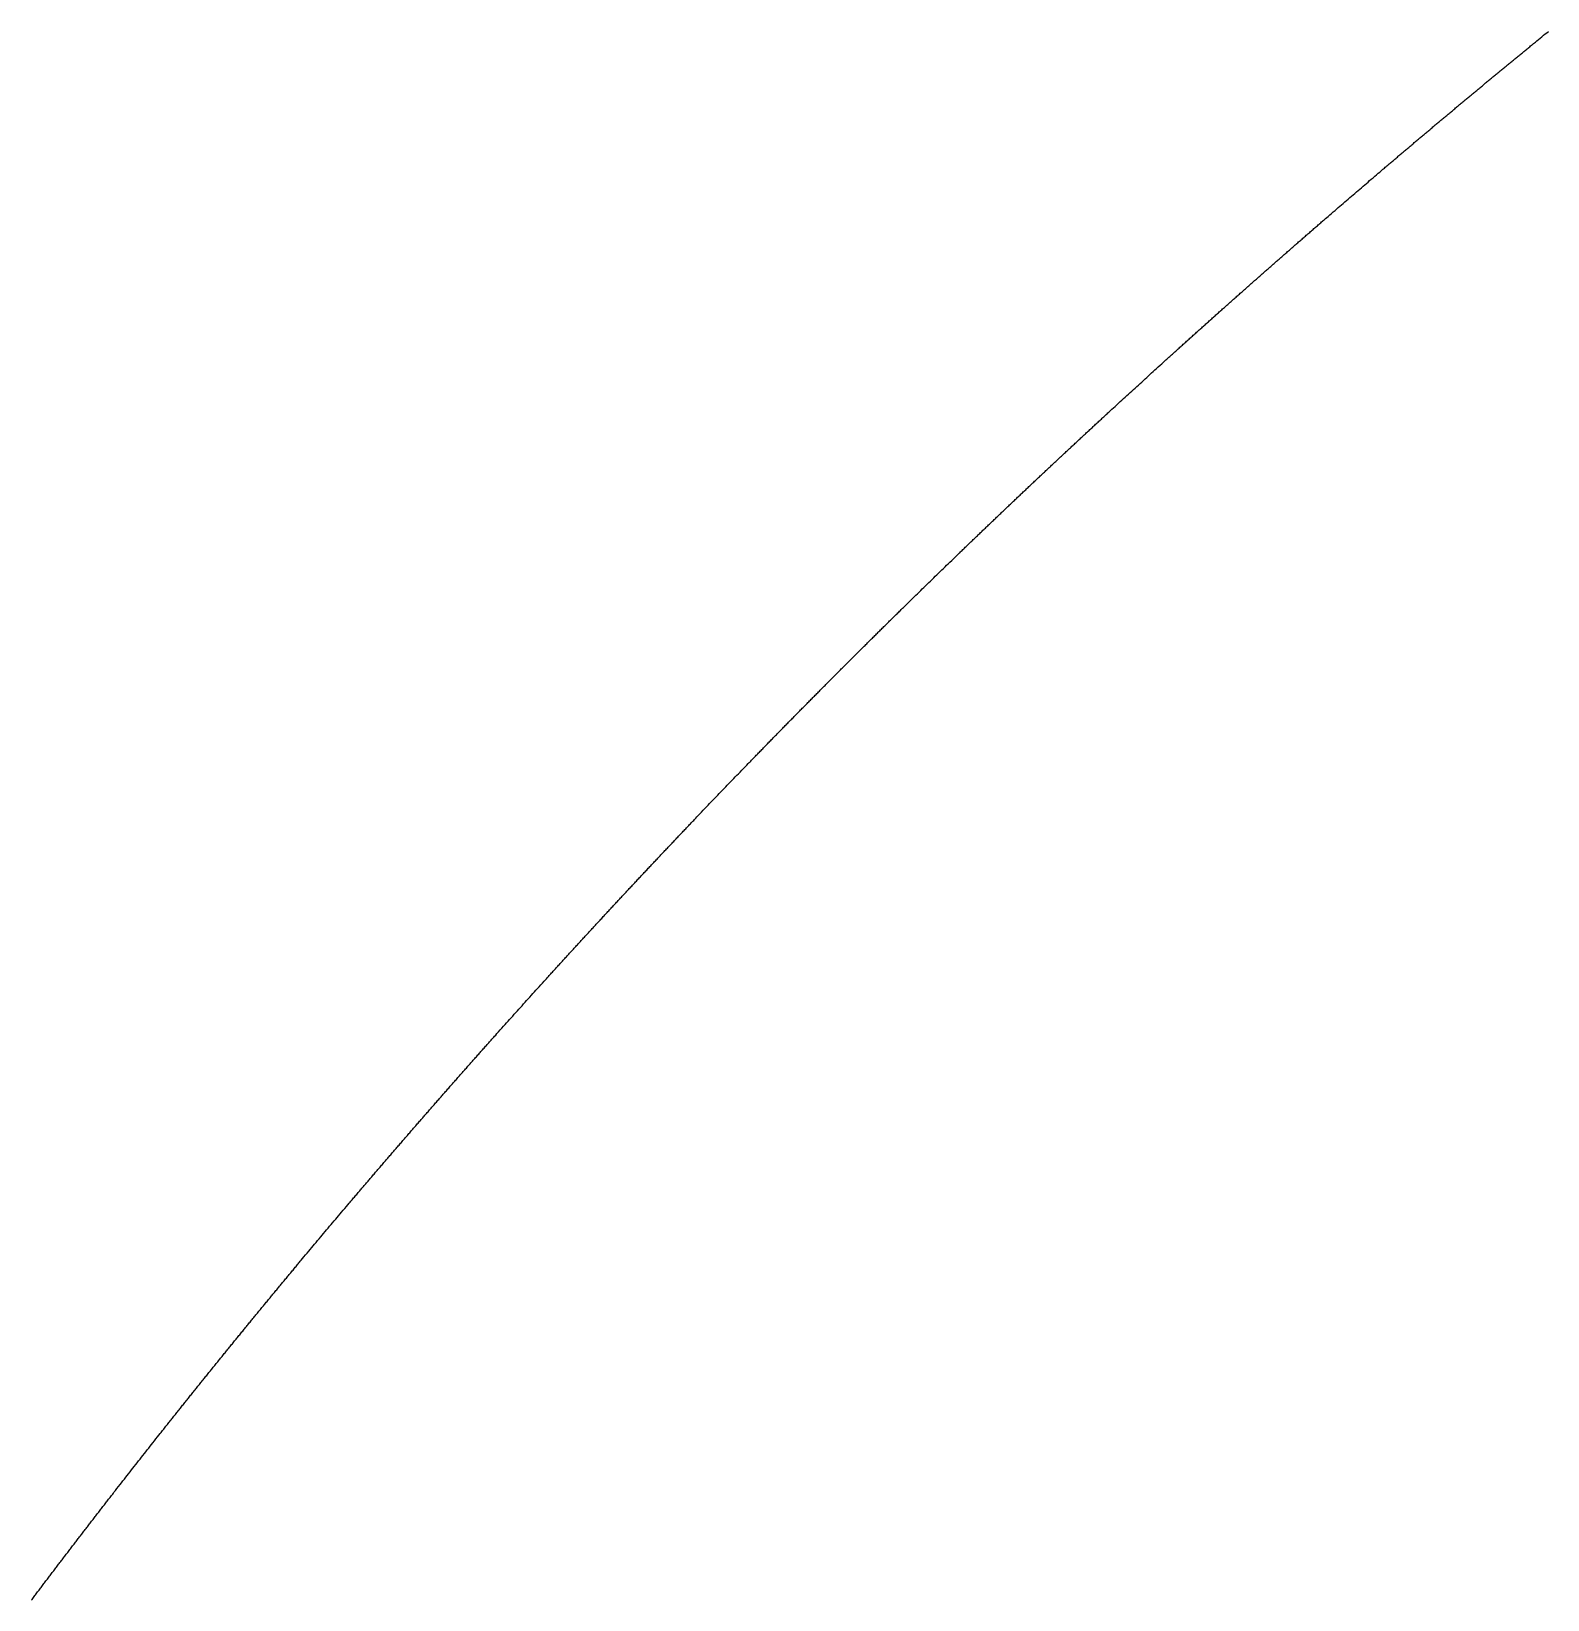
# Model space of a CAD drawing. Header units: millimetres. Extents: x 0 to 610, y 0 to 457.
# Drawn here: x 11.544 to 15.582, y 87.94 to 92.116 of the extents above; entities that cross this region are included whole.
import ezdxf

# ---------------------------------------------------------------- set-up
doc = ezdxf.new("R2010")
doc.units = ezdxf.units.MM
doc.layers.add('TEST_CUT_FIRST', color=1, linetype='Continuous')

msp = doc.modelspace()

# ---------------------------------------------------------------- linework, layer by layer
at = {"layer": 'TEST_CUT_FIRST'}
msp.add_lwpolyline([(11.54428, 87.93827), (11.54613, 87.94073), (11.54798, 87.94319), (11.54984, 87.94565), (11.55169, 87.94811), (11.55354, 87.95056), (11.5554, 87.95302), (11.55725, 87.95548), (11.55911, 87.95794), (11.56096, 87.96039), (11.56282, 87.96285), (11.56467, 87.96531), (11.56653, 87.96776), (11.56839, 87.97022), (11.57024, 87.97268), (11.5721, 87.97513), (11.57396, 87.97759), (11.57582, 87.98004), (11.57767, 87.9825), (11.57953, 87.98495), (11.58139, 87.98741), (11.58325, 87.98986), (11.58511, 87.99231), (11.58697, 87.99477), (11.58883, 87.99722), (11.59069, 87.99967), (11.59255, 88.00213), (11.59441, 88.00458), (11.59628, 88.00703), (11.59814, 88.00948), (11.6, 88.01193), (11.60186, 88.01439), (11.60372, 88.01684), (11.60559, 88.01929), (11.60745, 88.02174), (11.60932, 88.02419), (11.61118, 88.02664), (11.61304, 88.02909), (11.61491, 88.03154), (11.61677, 88.03399), (11.61864, 88.03644), (11.62051, 88.03889), (11.62237, 88.04134), (11.62424, 88.04378), (11.62611, 88.04623), (11.62797, 88.04868), (11.62984, 88.05113), (11.63171, 88.05357), (11.63358, 88.05602), (11.63545, 88.05847), (11.63731, 88.06092), (11.63918, 88.06336), (11.64105, 88.06581), (11.64292, 88.06825), (11.64479, 88.0707), (11.64666, 88.07314), (11.64853, 88.07559), (11.65041, 88.07803), (11.65228, 88.08048), (11.65415, 88.08292), (11.65602, 88.08537), (11.65789, 88.08781), (11.65977, 88.09026), (11.66164, 88.0927), (11.66351, 88.09514), (11.66539, 88.09758), (11.66726, 88.10003), (11.66914, 88.10247), (11.67101, 88.10491), (11.67289, 88.10735), (11.67476, 88.10979), (11.67664, 88.11224), (11.67852, 88.11468), (11.68039, 88.11712), (11.68227, 88.11956), (11.68415, 88.122), (11.68602, 88.12444), (11.6879, 88.12688), (11.68978, 88.12932), (11.69166, 88.13176), (11.69354, 88.1342), (11.69542, 88.13663), (11.6973, 88.13907), (11.69918, 88.14151), (11.70106, 88.14395), (11.70294, 88.14639), (11.70482, 88.14882), (11.7067, 88.15126), (11.70858, 88.1537), (11.71046, 88.15613), (11.71234, 88.15857), (11.71423, 88.16101), (11.71611, 88.16344), (11.71799, 88.16588), (11.71988, 88.16831), (11.72176, 88.17075), (11.72365, 88.17318), (11.72553, 88.17562), (11.72741, 88.17805), (11.7293, 88.18048), (11.73118, 88.18292), (11.73307, 88.18535), (11.73496, 88.18779), (11.73685, 88.19023), (11.73874, 88.19267), (11.74063, 88.1951), (11.7425, 88.19752), (11.74437, 88.19992), (11.74624, 88.20233), (11.74813, 88.20476), (11.75006, 88.20725), (11.75203, 88.20979), (11.754, 88.21231), (11.75588, 88.21474), (11.75762, 88.21697), (11.75918, 88.21898), (11.76079, 88.22105), (11.7627, 88.22351), (11.76518, 88.22669), (11.76839, 88.23081), (11.77217, 88.23566), (11.77625, 88.24089), (11.78037, 88.24618), (11.78433, 88.25125), (11.78814, 88.25613), (11.79187, 88.2609), (11.79559, 88.26565), (11.79935, 88.27046), (11.80316, 88.27533), (11.80699, 88.28022), (11.81083, 88.28511), (11.81465, 88.28999), (11.81847, 88.29485), (11.82228, 88.29971), (11.82608, 88.30455), (11.82989, 88.3094), (11.83371, 88.31425), (11.83753, 88.31911), (11.84136, 88.32398), (11.84521, 88.32886), (11.84905, 88.33374), (11.85288, 88.33859), (11.85666, 88.34339), (11.8604, 88.34813), (11.86416, 88.35288), (11.86799, 88.35774), (11.87198, 88.36278), (11.87614, 88.36804), (11.88026, 88.37324), (11.88407, 88.37805), (11.88732, 88.38216), (11.88983, 88.38533), (11.89178, 88.38778), (11.89342, 88.38985), (11.89503, 88.39187), (11.8968, 88.3941), (11.89872, 88.39652), (11.90072, 88.39905), (11.90274, 88.40158), (11.90471, 88.40406), (11.90664, 88.40649), (11.90855, 88.40889), (11.91045, 88.41129), (11.91237, 88.4137), (11.9143, 88.41613), (11.91624, 88.41856), (11.91817, 88.42099), (11.92011, 88.42342), (11.92204, 88.42585), (11.92397, 88.42827), (11.9259, 88.43069), (11.92783, 88.43312), (11.92976, 88.43554), (11.93169, 88.43796), (11.93363, 88.44039), (11.93556, 88.44281), (11.9375, 88.44523), (11.93943, 88.44766), (11.94136, 88.45008), (11.9433, 88.4525), (11.94523, 88.45492), (11.94717, 88.45734), (11.94911, 88.45977), (11.95104, 88.46219), (11.95298, 88.46461), (11.95491, 88.46703), (11.95685, 88.46945), (11.95879, 88.47187), (11.96073, 88.47429), (11.96266, 88.47671), (11.9646, 88.47913), (11.96654, 88.48154), (11.96848, 88.48396), (11.97042, 88.48638), (11.97236, 88.4888), (11.9743, 88.49122), (11.97624, 88.49364), (11.97818, 88.49605), (11.98012, 88.49847), (11.98206, 88.50089), (11.984, 88.5033), (11.98595, 88.50572), (11.98789, 88.50814), (11.98983, 88.51055), (11.99177, 88.51297), (11.99372, 88.51538), (11.99566, 88.5178), (11.9976, 88.52021), (11.99955, 88.52263), (12.00149, 88.52504), (12.00344, 88.52745), (12.00538, 88.52987), (12.00733, 88.53228), (12.00927, 88.53469), (12.01122, 88.53711), (12.01317, 88.53952), (12.01511, 88.54193), (12.01706, 88.54435), (12.01901, 88.54676), (12.02095, 88.54917), (12.0229, 88.55158), (12.02485, 88.55399), (12.0268, 88.5564), (12.02875, 88.55881), (12.0307, 88.56122), (12.03265, 88.56363), (12.0346, 88.56604), (12.03655, 88.56845), (12.0385, 88.57086), (12.04045, 88.57327), (12.0424, 88.57568), (12.04435, 88.57809), (12.0463, 88.5805), (12.04826, 88.5829), (12.05021, 88.58531), (12.05216, 88.58772), (12.05411, 88.59013), (12.05607, 88.59253), (12.05802, 88.59494), (12.05998, 88.59735), (12.06193, 88.59975), (12.06388, 88.60216), (12.06584, 88.60457), (12.06779, 88.60697), (12.06975, 88.60938), (12.07171, 88.61178), (12.07366, 88.61419), (12.07562, 88.61659), (12.07758, 88.61899), (12.07953, 88.6214), (12.08149, 88.6238), (12.08345, 88.6262), (12.08541, 88.62861), (12.08737, 88.63101), (12.08932, 88.63341), (12.09128, 88.63582), (12.09324, 88.63822), (12.0952, 88.64062), (12.09716, 88.64302), (12.09912, 88.64542), (12.10108, 88.64782), (12.10305, 88.65022), (12.10501, 88.65262), (12.10697, 88.65502), (12.10893, 88.65742), (12.11089, 88.65982), (12.11286, 88.66222), (12.11482, 88.66462), (12.11678, 88.66702), (12.11875, 88.66942), (12.12071, 88.67182), (12.12267, 88.67422), (12.12464, 88.67661), (12.1266, 88.67901), (12.12857, 88.68141), (12.13053, 88.68381), (12.1325, 88.6862), (12.13447, 88.6886), (12.13643, 88.691), (12.1384, 88.69339), (12.14037, 88.69579), (12.14233, 88.69818), (12.1443, 88.70058), (12.14627, 88.70297), (12.14824, 88.70537), (12.15021, 88.70776), (12.15218, 88.71016), (12.15415, 88.71255), (12.15612, 88.71494), (12.15809, 88.71734), (12.16006, 88.71973), (12.16203, 88.72212), (12.164, 88.72452), (12.16597, 88.72691), (12.16794, 88.7293), (12.16991, 88.73169), (12.17188, 88.73408), (12.17386, 88.73648), (12.17583, 88.73887), (12.1778, 88.74126), (12.17978, 88.74365), (12.18175, 88.74604), (12.18372, 88.74843), (12.1857, 88.75082), (12.18767, 88.75321), (12.18965, 88.7556), (12.19162, 88.75799), (12.1936, 88.76038), (12.19558, 88.76276), (12.19755, 88.76515), (12.19953, 88.76754), (12.20151, 88.76993), (12.20348, 88.77232), (12.20546, 88.7747), (12.20744, 88.77709), (12.20942, 88.77948), (12.21139, 88.78186), (12.21337, 88.78425), (12.21535, 88.78663), (12.21733, 88.78902), (12.21931, 88.79141), (12.22129, 88.79379), (12.22327, 88.79617), (12.22525, 88.79856), (12.22723, 88.80094), (12.22921, 88.80332), (12.2312, 88.80571), (12.23319, 88.8081), (12.23517, 88.81049), (12.23716, 88.81288), (12.23913, 88.81524), (12.24109, 88.8176), (12.24305, 88.81995), (12.24503, 88.82234), (12.24706, 88.82477), (12.24914, 88.82726), (12.2512, 88.82974), (12.25318, 88.83211), (12.255, 88.8343), (12.25665, 88.83628), (12.25834, 88.8383), (12.26035, 88.84071), (12.26295, 88.84382), (12.26631, 88.84784), (12.27026, 88.85257), (12.27452, 88.85767), (12.27883, 88.86282), (12.28297, 88.86777), (12.28695, 88.87252), (12.29085, 88.87717), (12.29474, 88.88181), (12.29868, 88.8865), (12.30266, 88.89125), (12.30666, 88.89601), (12.31067, 88.90079), (12.31467, 88.90554), (12.31865, 88.91028), (12.32264, 88.91502), (12.32662, 88.91974), (12.3306, 88.92447), (12.33458, 88.9292), (12.33858, 88.93393), (12.34258, 88.93868), (12.3466, 88.94344), (12.35062, 88.9482), (12.35462, 88.95293), (12.35857, 88.95761), (12.36248, 88.96223), (12.3664, 88.96686), (12.37041, 88.97159), (12.37458, 88.97651), (12.37892, 88.98164), (12.38322, 88.98671), (12.38721, 88.9914), (12.3906, 88.9954), (12.39322, 88.99848), (12.39524, 89.00087), (12.39695, 89.00287), (12.39861, 89.00483), (12.40045, 89.00699), (12.40245, 89.00934), (12.40454, 89.01179), (12.40663, 89.01425), (12.40868, 89.01666), (12.41069, 89.01902), (12.41267, 89.02135), (12.41465, 89.02367), (12.41665, 89.02602), (12.41865, 89.02837), (12.42067, 89.03073), (12.42268, 89.03309), (12.42469, 89.03545), (12.4267, 89.0378), (12.42871, 89.04015), (12.43071, 89.0425), (12.43272, 89.04485), (12.43473, 89.04721), (12.43674, 89.04956), (12.43875, 89.05191), (12.44076, 89.05426), (12.44277, 89.05661), (12.44478, 89.05896), (12.44679, 89.06131), (12.4488, 89.06366), (12.45081, 89.06601), (12.45283, 89.06836), (12.45484, 89.07071), (12.45685, 89.07306), (12.45886, 89.07541), (12.46088, 89.07776), (12.46289, 89.08011), (12.4649, 89.08246), (12.46692, 89.0848), (12.46893, 89.08715), (12.47095, 89.0895), (12.47296, 89.09185), (12.47498, 89.09419), (12.47699, 89.09654), (12.47901, 89.09889), (12.48102, 89.10123), (12.48304, 89.10358), (12.48506, 89.10592), (12.48707, 89.10827), (12.48909, 89.11061), (12.49111, 89.11296), (12.49313, 89.1153), (12.49514, 89.11765), (12.49716, 89.11999), (12.49918, 89.12233), (12.5012, 89.12468), (12.50322, 89.12702), (12.50524, 89.12936), (12.50726, 89.13171), (12.50928, 89.13405), (12.5113, 89.13639), (12.51332, 89.13873), (12.51534, 89.14107), (12.51736, 89.14342), (12.51939, 89.14576), (12.52141, 89.1481), (12.52343, 89.15044), (12.52545, 89.15278), (12.52748, 89.15512), (12.5295, 89.15746), (12.53152, 89.1598), (12.53355, 89.16214), (12.53557, 89.16448), (12.5376, 89.16681), (12.53962, 89.16915), (12.54165, 89.17149), (12.54367, 89.17383), (12.5457, 89.17617), (12.54772, 89.1785), (12.54975, 89.18084), (12.55178, 89.18318), (12.5538, 89.18551), (12.55583, 89.18785), (12.55786, 89.19019), (12.55989, 89.19252), (12.56192, 89.19486), (12.56394, 89.19719), (12.56597, 89.19953), (12.568, 89.20186), (12.57003, 89.2042), (12.57206, 89.20653), (12.57409, 89.20887), (12.57612, 89.2112), (12.57815, 89.21353), (12.58018, 89.21587), (12.58221, 89.2182), (12.58425, 89.22053), (12.58628, 89.22286), (12.58831, 89.2252), (12.59034, 89.22753), (12.59237, 89.22986), (12.59441, 89.23219), (12.59644, 89.23452), (12.59848, 89.23685), (12.60051, 89.23918), (12.60254, 89.24151), (12.60458, 89.24384), (12.60661, 89.24617), (12.60865, 89.2485), (12.61068, 89.25083), (12.61272, 89.25316), (12.61476, 89.25549), (12.61679, 89.25782), (12.61883, 89.26015), (12.62087, 89.26248), (12.6229, 89.2648), (12.62494, 89.26713), (12.62698, 89.26946), (12.62902, 89.27178), (12.63105, 89.27411), (12.63309, 89.27644), (12.63513, 89.27876), (12.63717, 89.28109), (12.63921, 89.28341), (12.64125, 89.28574), (12.64329, 89.28807), (12.64533, 89.29039), (12.64737, 89.29271), (12.64941, 89.29504), (12.65146, 89.29736), (12.6535, 89.29969), (12.65554, 89.30201), (12.65758, 89.30433), (12.65962, 89.30666), (12.66167, 89.30898), (12.66371, 89.3113), (12.66575, 89.31362), (12.6678, 89.31594), (12.66984, 89.31827), (12.67189, 89.32059), (12.67393, 89.32291), (12.67598, 89.32523), (12.67802, 89.32755), (12.68007, 89.32987), (12.68211, 89.33219), (12.68416, 89.33451), (12.68621, 89.33683), (12.68825, 89.33915), (12.6903, 89.34147), (12.69235, 89.34379), (12.6944, 89.3461), (12.69644, 89.34842), (12.69849, 89.35074), (12.70054, 89.35306), (12.70259, 89.35538), (12.70464, 89.35769), (12.70669, 89.36001), (12.70874, 89.36233), (12.71079, 89.36464), (12.71284, 89.36696), (12.71489, 89.36927), (12.71694, 89.37159), (12.71899, 89.37391), (12.72104, 89.37622), (12.72309, 89.37854), (12.72515, 89.38085), (12.7272, 89.38316), (12.72925, 89.38548), (12.73131, 89.38779), (12.73336, 89.39011), (12.73541, 89.39242), (12.73747, 89.39473), (12.73952, 89.39704), (12.74157, 89.39935), (12.74363, 89.40166), (12.74568, 89.40398), (12.74774, 89.40629), (12.7498, 89.40861), (12.75187, 89.41093), (12.75392, 89.41324), (12.75597, 89.41554), (12.758, 89.41782), (12.76003, 89.4201), (12.76209, 89.42241), (12.7642, 89.42477), (12.76635, 89.42719), (12.76849, 89.42959), (12.77054, 89.43189), (12.77243, 89.43401), (12.77414, 89.43593), (12.7759, 89.4379), (12.77798, 89.44023), (12.78067, 89.44324), (12.78415, 89.44714), (12.78825, 89.45173), (12.79267, 89.45667), (12.79714, 89.46166), (12.80143, 89.46646), (12.80556, 89.47107), (12.8096, 89.47558), (12.81363, 89.48007), (12.81771, 89.48462), (12.82183, 89.48922), (12.82598, 89.49384), (12.83014, 89.49846), (12.83428, 89.50307), (12.83841, 89.50767), (12.84254, 89.51226), (12.84666, 89.51684), (12.85079, 89.52142), (12.85492, 89.526), (12.85906, 89.53059), (12.86321, 89.53519), (12.86737, 89.53981), (12.87154, 89.54442), (12.87567, 89.549), (12.87977, 89.55353), (12.88382, 89.55801), (12.88788, 89.5625), (12.89204, 89.56709), (12.89635, 89.57186), (12.90085, 89.57682), (12.90531, 89.58174), (12.90944, 89.58629), (12.91296, 89.59016), (12.91567, 89.59315), (12.91776, 89.59546), (12.91953, 89.5974), (12.92125, 89.5993), (12.92316, 89.60139), (12.92523, 89.60367), (12.92738, 89.60604), (12.92955, 89.60843), (12.93168, 89.61076), (12.93375, 89.61304), (12.93581, 89.6153), (12.93786, 89.61755), (12.93993, 89.61982), (12.942, 89.6221), (12.94409, 89.62439), (12.94617, 89.62668), (12.94825, 89.62896), (12.95033, 89.63124), (12.95241, 89.63352), (12.95449, 89.63579), (12.95657, 89.63807), (12.95865, 89.64035), (12.96073, 89.64263), (12.96281, 89.64491), (12.96489, 89.64719), (12.96697, 89.64946), (12.96905, 89.65174), (12.97113, 89.65402), (12.97321, 89.65629), (12.9753, 89.65857), (12.97738, 89.66085), (12.97946, 89.66312), (12.98154, 89.6654), (12.98363, 89.66767), (12.98571, 89.66995), (12.9878, 89.67222), (12.98988, 89.6745), (12.99196, 89.67677), (12.99405, 89.67904), (12.99613, 89.68132), (12.99822, 89.68359), (13.00031, 89.68587), (13.00239, 89.68814), (13.00448, 89.69041), (13.00656, 89.69268), (13.00865, 89.69496), (13.01074, 89.69723), (13.01283, 89.6995), (13.01491, 89.70177), (13.017, 89.70404), (13.01909, 89.70631), (13.02118, 89.70858), (13.02327, 89.71085), (13.02536, 89.71312), (13.02745, 89.71539), (13.02954, 89.71766), (13.03163, 89.71993), (13.03372, 89.7222), (13.03581, 89.72447), (13.0379, 89.72674), (13.03999, 89.729), (13.04208, 89.73127), (13.04417, 89.73354), (13.04627, 89.73581), (13.04836, 89.73807), (13.05045, 89.74034), (13.05254, 89.74261), (13.05464, 89.74487), (13.05673, 89.74714), (13.05882, 89.74941), (13.06092, 89.75167), (13.06301, 89.75394), (13.06511, 89.7562), (13.0672, 89.75847), (13.0693, 89.76073), (13.07139, 89.76299), (13.07349, 89.76526), (13.07559, 89.76752), (13.07768, 89.76978), (13.07978, 89.77205), (13.08188, 89.77431), (13.08397, 89.77657), (13.08607, 89.77883), (13.08817, 89.7811), (13.09027, 89.78336), (13.09237, 89.78562), (13.09446, 89.78788), (13.09656, 89.79014), (13.09866, 89.7924), (13.10076, 89.79466), (13.10286, 89.79692), (13.10496, 89.79918), (13.10706, 89.80144), (13.10916, 89.8037), (13.11127, 89.80596), (13.11337, 89.80822), (13.11547, 89.81048), (13.11757, 89.81274), (13.11967, 89.81499), (13.12177, 89.81725), (13.12388, 89.81951), (13.12598, 89.82177), (13.12808, 89.82402), (13.13019, 89.82628), (13.13229, 89.82853), (13.1344, 89.83079), (13.1365, 89.83305), (13.13861, 89.8353), (13.14071, 89.83756), (13.14282, 89.83981), (13.14492, 89.84207), (13.14703, 89.84432), (13.14913, 89.84658), (13.15124, 89.84883), (13.15335, 89.85108), (13.15546, 89.85334), (13.15756, 89.85559), (13.15967, 89.85784), (13.16178, 89.86009), (13.16389, 89.86235), (13.166, 89.8646), (13.1681, 89.86685), (13.17021, 89.8691), (13.17232, 89.87135), (13.17443, 89.8736), (13.17654, 89.87585), (13.17865, 89.8781), (13.18076, 89.88035), (13.18288, 89.8826), (13.18499, 89.88485), (13.1871, 89.8871), (13.18921, 89.88935), (13.19132, 89.8916), (13.19343, 89.89385), (13.19555, 89.8961), (13.19766, 89.89834), (13.19977, 89.90059), (13.20189, 89.90284), (13.204, 89.90509), (13.20611, 89.90733), (13.20823, 89.90958), (13.21034, 89.91183), (13.21246, 89.91407), (13.21457, 89.91632), (13.21669, 89.91856), (13.21881, 89.92081), (13.22092, 89.92305), (13.22304, 89.9253), (13.22516, 89.92754), (13.22727, 89.92979), (13.22939, 89.93203), (13.23151, 89.93427), (13.23362, 89.93652), (13.23574, 89.93876), (13.23786, 89.941), (13.23998, 89.94324), (13.2421, 89.94549), (13.24422, 89.94773), (13.24634, 89.94997), (13.24846, 89.95221), (13.25058, 89.95445), (13.2527, 89.95669), (13.25482, 89.95893), (13.25694, 89.96117), (13.25906, 89.96341), (13.26118, 89.96565), (13.26331, 89.96789), (13.26543, 89.97013), (13.26755, 89.97237), (13.26967, 89.97461), (13.2718, 89.97685), (13.27392, 89.97909), (13.27604, 89.98132), (13.27816, 89.98356), (13.28029, 89.98579), (13.28242, 89.98803), (13.28455, 89.99028), (13.28668, 89.99252), (13.2888, 89.99476), (13.29092, 89.99698), (13.29302, 89.99919), (13.29512, 90.0014), (13.29725, 90.00364), (13.29942, 90.00592), (13.30165, 90.00826), (13.30386, 90.01058), (13.30598, 90.01281), (13.30793, 90.01486), (13.3097, 90.01671), (13.31152, 90.01862), (13.31367, 90.02087), (13.31645, 90.02379), (13.32005, 90.02756), (13.32428, 90.032), (13.32885, 90.03678), (13.33346, 90.04161), (13.33789, 90.04624), (13.34216, 90.0507), (13.34633, 90.05506), (13.3505, 90.05941), (13.35471, 90.06381), (13.35897, 90.06826), (13.36326, 90.07273), (13.36755, 90.0772), (13.37183, 90.08166), (13.3761, 90.0861), (13.38036, 90.09054), (13.38462, 90.09497), (13.38888, 90.09939), (13.39314, 90.10383), (13.39742, 90.10827), (13.40171, 90.11272), (13.40601, 90.11718), (13.41031, 90.12164), (13.41458, 90.12607), (13.41881, 90.13045), (13.42299, 90.13478), (13.42719, 90.13912), (13.43148, 90.14356), (13.43594, 90.14816), (13.44058, 90.15296), (13.44519, 90.15772), (13.44945, 90.16212), (13.45308, 90.16586), (13.45588, 90.16875), (13.45804, 90.17098), (13.45987, 90.17286), (13.46164, 90.17469), (13.46361, 90.17671), (13.46575, 90.17891), (13.46797, 90.18121), (13.47021, 90.18351), (13.4724, 90.18577), (13.47455, 90.18797), (13.47667, 90.19015), (13.47879, 90.19233), (13.48092, 90.19452), (13.48306, 90.19673), (13.48521, 90.19894), (13.48736, 90.20115), (13.48951, 90.20335), (13.49166, 90.20555), (13.4938, 90.20776), (13.49595, 90.20996), (13.49809, 90.21216), (13.50024, 90.21436), (13.50239, 90.21656), (13.50453, 90.21876), (13.50668, 90.22096), (13.50883, 90.22316), (13.51098, 90.22536), (13.51313, 90.22756), (13.51527, 90.22976), (13.51742, 90.23196), (13.51957, 90.23416), (13.52172, 90.23636), (13.52387, 90.23856), (13.52602, 90.24075), (13.52817, 90.24295), (13.53032, 90.24515), (13.53247, 90.24735), (13.53463, 90.24954), (13.53678, 90.25174), (13.53893, 90.25394), (13.54108, 90.25613), (13.54323, 90.25833), (13.54539, 90.26053), (13.54754, 90.26272), (13.54969, 90.26492), (13.55185, 90.26711), (13.554, 90.26931), (13.55615, 90.2715), (13.55831, 90.27369), (13.56046, 90.27589), (13.56262, 90.27808), (13.56477, 90.28027), (13.56693, 90.28247), (13.56908, 90.28466), (13.57124, 90.28685), (13.5734, 90.28904), (13.57555, 90.29124), (13.57771, 90.29343), (13.57987, 90.29562), (13.58202, 90.29781), (13.58418, 90.3), (13.58634, 90.30219), (13.5885, 90.30438), (13.59066, 90.30657), (13.59282, 90.30876), (13.59497, 90.31095), (13.59713, 90.31314), (13.59929, 90.31533), (13.60145, 90.31752), (13.60361, 90.3197), (13.60577, 90.32189), (13.60794, 90.32408), (13.6101, 90.32627), (13.61226, 90.32845), (13.61442, 90.33064), (13.61658, 90.33283), (13.61874, 90.33501), (13.62091, 90.3372), (13.62307, 90.33938), (13.62523, 90.34157), (13.6274, 90.34375), (13.62956, 90.34594), (13.63172, 90.34812), (13.63389, 90.35031), (13.63605, 90.35249), (13.63822, 90.35468), (13.64038, 90.35686), (13.64255, 90.35904), (13.64471, 90.36122), (13.64688, 90.36341), (13.64905, 90.36559), (13.65121, 90.36777), (13.65338, 90.36995), (13.65555, 90.37213), (13.65771, 90.37432), (13.65988, 90.3765), (13.66205, 90.37868), (13.66422, 90.38086), (13.66639, 90.38304), (13.66856, 90.38522), (13.67072, 90.3874), (13.67289, 90.38958), (13.67506, 90.39175), (13.67723, 90.39393), (13.6794, 90.39611), (13.68157, 90.39829), (13.68374, 90.40047), (13.68592, 90.40264), (13.68809, 90.40482), (13.69026, 90.407), (13.69243, 90.40918), (13.6946, 90.41135), (13.69678, 90.41353), (13.69895, 90.4157), (13.70112, 90.41788), (13.70329, 90.42005), (13.70547, 90.42223), (13.70764, 90.4244), (13.70982, 90.42658), (13.71199, 90.42875), (13.71417, 90.43093), (13.71634, 90.4331), (13.71852, 90.43527), (13.72069, 90.43745), (13.72287, 90.43962), (13.72504, 90.44179), (13.72722, 90.44396), (13.7294, 90.44613), (13.73157, 90.44831), (13.73375, 90.45048), (13.73593, 90.45265), (13.73811, 90.45482), (13.74028, 90.45699), (13.74246, 90.45916), (13.74464, 90.46133), (13.74682, 90.4635), (13.749, 90.46567), (13.75118, 90.46784), (13.75336, 90.47001), (13.75554, 90.47217), (13.75772, 90.47434), (13.7599, 90.47651), (13.76208, 90.47868), (13.76426, 90.48084), (13.76644, 90.48301), (13.76862, 90.48518), (13.77081, 90.48734), (13.77299, 90.48951), (13.77517, 90.49168), (13.77735, 90.49384), (13.77954, 90.49601), (13.78172, 90.49817), (13.78391, 90.50034), (13.78609, 90.5025), (13.78827, 90.50467), (13.79046, 90.50683), (13.79264, 90.50899), (13.79483, 90.51116), (13.79701, 90.51332), (13.7992, 90.51548), (13.80139, 90.51764), (13.80357, 90.51981), (13.80576, 90.52197), (13.80795, 90.52413), (13.81013, 90.52629), (13.81232, 90.52845), (13.81451, 90.53061), (13.8167, 90.53277), (13.81888, 90.53493), (13.82107, 90.53709), (13.82326, 90.53925), (13.82545, 90.54141), (13.82764, 90.54357), (13.82983, 90.54573), (13.83202, 90.54788), (13.83421, 90.55005), (13.83641, 90.55221), (13.8386, 90.55437), (13.84079, 90.55653), (13.84297, 90.55868), (13.84514, 90.56081), (13.84731, 90.56294), (13.8495, 90.5651), (13.85174, 90.5673), (13.85403, 90.56955), (13.85631, 90.57179), (13.85849, 90.57394), (13.86051, 90.57592), (13.86235, 90.57772), (13.86423, 90.57957), (13.86645, 90.58175), (13.86929, 90.58454), (13.87295, 90.58813), (13.87724, 90.59233), (13.88187, 90.59687), (13.88654, 90.60144), (13.89103, 90.60584), (13.89535, 90.61007), (13.89959, 90.61421), (13.90381, 90.61833), (13.90808, 90.6225), (13.9124, 90.62672), (13.91674, 90.63096), (13.92109, 90.6352), (13.92543, 90.63943), (13.92976, 90.64365), (13.93408, 90.64785), (13.93839, 90.65206), (13.94271, 90.65626), (13.94703, 90.66046), (13.95137, 90.66467), (13.95571, 90.66889), (13.96007, 90.67312), (13.96443, 90.67735), (13.96876, 90.68155), (13.97305, 90.68571), (13.97728, 90.68981), (13.98153, 90.69393), (13.98588, 90.69813), (13.9904, 90.70251), (13.99512, 90.70707), (13.99979, 90.71158), (14.00411, 90.71575), (14.00777, 90.71929), (14.01058, 90.722), (14.01274, 90.72408), (14.01454, 90.72582), (14.0163, 90.72752), (14.01826, 90.7294), (14.02038, 90.73145), (14.0226, 90.73359), (14.02484, 90.73574), (14.02702, 90.73785), (14.02916, 90.7399), (14.03127, 90.74194), (14.03338, 90.74397), (14.0355, 90.74601), (14.03764, 90.74806), (14.03978, 90.75012), (14.04192, 90.75218), (14.04406, 90.75424), (14.0462, 90.75629), (14.04833, 90.75834), (14.05047, 90.7604), (14.05261, 90.76245), (14.05474, 90.7645), (14.05688, 90.76655), (14.05902, 90.7686), (14.06116, 90.77066), (14.0633, 90.77271), (14.06544, 90.77476), (14.06758, 90.77681), (14.06972, 90.77886), (14.07186, 90.78091), (14.074, 90.78296), (14.07614, 90.78501), (14.07828, 90.78706), (14.08042, 90.78911), (14.08256, 90.79115), (14.0847, 90.7932), (14.08685, 90.79525), (14.08899, 90.7973), (14.09113, 90.79935), (14.09327, 90.80139), (14.09541, 90.80344), (14.09756, 90.80549), (14.0997, 90.80753), (14.10184, 90.80958), (14.10399, 90.81163), (14.10613, 90.81367), (14.10828, 90.81572), (14.11042, 90.81776), (14.11257, 90.81981), (14.11471, 90.82185), (14.11686, 90.8239), (14.119, 90.82594), (14.12115, 90.82799), (14.12329, 90.83003), (14.12544, 90.83207), (14.12759, 90.83412), (14.12973, 90.83616), (14.13188, 90.8382), (14.13403, 90.84024), (14.13618, 90.84229), (14.13832, 90.84433), (14.14047, 90.84637), (14.14262, 90.84841), (14.14477, 90.85045), (14.14692, 90.85249), (14.14907, 90.85453), (14.15122, 90.85657), (14.15336, 90.85861), (14.15551, 90.86065), (14.15766, 90.86269), (14.15982, 90.86473), (14.16197, 90.86677), (14.16412, 90.86881), (14.16627, 90.87085), (14.16842, 90.87289), (14.17057, 90.87492), (14.17272, 90.87696), (14.17487, 90.879), (14.17703, 90.88104), (14.17918, 90.88307), (14.18133, 90.88511), (14.18349, 90.88715), (14.18564, 90.88918), (14.18779, 90.89122), (14.18995, 90.89325), (14.1921, 90.89529), (14.19426, 90.89732), (14.19641, 90.89936), (14.19856, 90.90139), (14.20072, 90.90343), (14.20288, 90.90546), (14.20503, 90.90749), (14.20719, 90.90953), (14.20934, 90.91156), (14.2115, 90.91359), (14.21366, 90.91563), (14.21581, 90.91766), (14.21797, 90.91969), (14.22013, 90.92172), (14.22229, 90.92375), (14.22444, 90.92578), (14.2266, 90.92781), (14.22876, 90.92985), (14.23092, 90.93188), (14.23308, 90.93391), (14.23524, 90.93594), (14.2374, 90.93797), (14.23956, 90.93999), (14.24172, 90.94202), (14.24388, 90.94405), (14.24604, 90.94608), (14.2482, 90.94811), (14.25036, 90.95014), (14.25252, 90.95217), (14.25468, 90.95419), (14.25684, 90.95622), (14.259, 90.95825), (14.26117, 90.96027), (14.26333, 90.9623), (14.26549, 90.96433), (14.26765, 90.96635), (14.26982, 90.96838), (14.27198, 90.9704), (14.27414, 90.97243), (14.27631, 90.97445), (14.27847, 90.97648), (14.28064, 90.9785), (14.2828, 90.98053), (14.28497, 90.98255), (14.28713, 90.98457), (14.2893, 90.9866), (14.29146, 90.98862), (14.29363, 90.99064), (14.29579, 90.99266), (14.29796, 90.99469), (14.30013, 90.99671), (14.30229, 90.99873), (14.30446, 91.00075), (14.30663, 91.00277), (14.3088, 91.00479), (14.31096, 91.00681), (14.31313, 91.00883), (14.3153, 91.01085), (14.31747, 91.01287), (14.31964, 91.01489), (14.32181, 91.01691), (14.32398, 91.01893), (14.32614, 91.02095), (14.32831, 91.02297), (14.33048, 91.02499), (14.33265, 91.027), (14.33483, 91.02902), (14.337, 91.03104), (14.33917, 91.03306), (14.34134, 91.03507), (14.34351, 91.03709), (14.34568, 91.03911), (14.34785, 91.04112), (14.35003, 91.04314), (14.3522, 91.04515), (14.35437, 91.04717), (14.35654, 91.04918), (14.35872, 91.0512), (14.36089, 91.05321), (14.36306, 91.05523), (14.36524, 91.05724), (14.36741, 91.05926), (14.36959, 91.06127), (14.37176, 91.06328), (14.37394, 91.0653), (14.37611, 91.06731), (14.37829, 91.06932), (14.38046, 91.07133), (14.38264, 91.07334), (14.38481, 91.07535), (14.38699, 91.07737), (14.38918, 91.07938), (14.39136, 91.0814), (14.39354, 91.08341), (14.3957, 91.08541), (14.39785, 91.08739), (14.4, 91.08938), (14.40218, 91.09139), (14.40441, 91.09345), (14.40669, 91.09555), (14.40896, 91.09764), (14.41113, 91.09964), (14.41313, 91.10148), (14.41493, 91.10315), (14.41679, 91.10485), (14.41899, 91.10688), (14.42185, 91.10951), (14.42556, 91.11293), (14.42992, 91.11694), (14.43464, 91.12127), (14.4394, 91.12565), (14.44397, 91.12985), (14.44837, 91.13389), (14.45267, 91.13784), (14.45697, 91.14177), (14.46131, 91.14576), (14.46571, 91.14978), (14.47013, 91.15383), (14.47455, 91.15788), (14.47896, 91.16192), (14.48337, 91.16594), (14.48776, 91.16996), (14.49215, 91.17397), (14.49654, 91.17798), (14.50094, 91.18199), (14.50535, 91.18601), (14.50977, 91.19004), (14.5142, 91.19408), (14.51863, 91.19812), (14.52304, 91.20213), (14.5274, 91.2061), (14.53171, 91.21002), (14.53603, 91.21395), (14.54045, 91.21796), (14.54504, 91.22213), (14.54983, 91.22648), (14.55457, 91.23078), (14.55896, 91.23476), (14.5627, 91.23815), (14.5656, 91.24078), (14.56784, 91.24281), (14.56974, 91.24453), (14.57159, 91.2462), (14.57363, 91.24805), (14.57585, 91.25006), (14.57816, 91.25215), (14.58048, 91.25425), (14.58275, 91.25631), (14.58498, 91.25832), (14.58718, 91.26031), (14.58938, 91.26229), (14.59159, 91.26429), (14.59381, 91.2663), (14.59604, 91.26831), (14.59828, 91.27033), (14.60051, 91.27234), (14.60273, 91.27435), (14.60496, 91.27636), (14.60718, 91.27836), (14.6094, 91.28037), (14.61163, 91.28238), (14.61386, 91.28438), (14.61609, 91.28639), (14.61831, 91.2884), (14.62054, 91.2904), (14.62277, 91.29241), (14.625, 91.29442), (14.62723, 91.29642), (14.62945, 91.29843), (14.63168, 91.30043), (14.63391, 91.30244), (14.63614, 91.30444), (14.63837, 91.30644), (14.6406, 91.30845), (14.64283, 91.31045), (14.64506, 91.31246), (14.64729, 91.31446), (14.64952, 91.31646), (14.65175, 91.31846), (14.65398, 91.32047), (14.65622, 91.32247), (14.65845, 91.32447), (14.66068, 91.32647), (14.66291, 91.32847), (14.66514, 91.33047), (14.66738, 91.33247), (14.66961, 91.33447), (14.67184, 91.33647), (14.67408, 91.33847), (14.67631, 91.34047), (14.67854, 91.34247), (14.68078, 91.34447), (14.68301, 91.34647), (14.68525, 91.34847), (14.68748, 91.35047), (14.68972, 91.35247), (14.69195, 91.35446), (14.69419, 91.35646), (14.69642, 91.35846), (14.69866, 91.36045), (14.70089, 91.36245), (14.70313, 91.36445), (14.70537, 91.36644), (14.70761, 91.36844), (14.70984, 91.37044), (14.71208, 91.37243), (14.71432, 91.37443), (14.71656, 91.37642), (14.71879, 91.37841), (14.72103, 91.38041), (14.72327, 91.3824), (14.72551, 91.3844), (14.72775, 91.38639), (14.72999, 91.38838), (14.73223, 91.39038), (14.73447, 91.39237), (14.73671, 91.39436), (14.73895, 91.39635), (14.74119, 91.39835), (14.74343, 91.40034), (14.74567, 91.40233), (14.74791, 91.40432), (14.75015, 91.40631), (14.75239, 91.4083), (14.75464, 91.41029), (14.75688, 91.41228), (14.75912, 91.41427), (14.76136, 91.41626), (14.76361, 91.41825), (14.76585, 91.42024), (14.76809, 91.42223), (14.77034, 91.42421), (14.77258, 91.4262), (14.77482, 91.42819), (14.77707, 91.43018), (14.77931, 91.43217), (14.78156, 91.43415), (14.7838, 91.43614), (14.78605, 91.43813), (14.78829, 91.44011), (14.79054, 91.4421), (14.79279, 91.44408), (14.79503, 91.44607), (14.79728, 91.44805), (14.79953, 91.45004), (14.80177, 91.45202), (14.80402, 91.45401), (14.80627, 91.45599), (14.80851, 91.45798), (14.81076, 91.45996), (14.81301, 91.46194), (14.81526, 91.46393), (14.81751, 91.46591), (14.81976, 91.46789), (14.822, 91.46987), (14.82425, 91.47185), (14.8265, 91.47384), (14.82875, 91.47582), (14.831, 91.4778), (14.83325, 91.47978), (14.8355, 91.48176), (14.83775, 91.48374), (14.84001, 91.48572), (14.84226, 91.4877), (14.84451, 91.48968), (14.84676, 91.49166), (14.84901, 91.49364), (14.85126, 91.49562), (14.85352, 91.4976), (14.85577, 91.49957), (14.85802, 91.50155), (14.86027, 91.50353), (14.86253, 91.50551), (14.86478, 91.50748), (14.86703, 91.50946), (14.86929, 91.51144), (14.87154, 91.51341), (14.8738, 91.51539), (14.87605, 91.51737), (14.87831, 91.51934), (14.88056, 91.52132), (14.88282, 91.52329), (14.88507, 91.52527), (14.88733, 91.52724), (14.88958, 91.52921), (14.89184, 91.53119), (14.8941, 91.53316), (14.89635, 91.53514), (14.89861, 91.53711), (14.90087, 91.53908), (14.90313, 91.54105), (14.90538, 91.54303), (14.90764, 91.545), (14.9099, 91.54697), (14.91216, 91.54894), (14.91442, 91.55091), (14.91667, 91.55288), (14.91893, 91.55486), (14.92119, 91.55683), (14.92345, 91.5588), (14.92571, 91.56077), (14.92797, 91.56274), (14.93023, 91.56471), (14.93249, 91.56667), (14.93475, 91.56864), (14.93701, 91.57061), (14.93927, 91.57258), (14.94154, 91.57455), (14.9438, 91.57652), (14.94606, 91.57848), (14.94832, 91.58045), (14.95058, 91.58242), (14.95284, 91.58438), (14.95511, 91.58635), (14.95737, 91.58832), (14.95964, 91.59029), (14.96191, 91.59226), (14.96417, 91.59423), (14.96643, 91.59618), (14.96866, 91.59812), (14.97091, 91.60007), (14.97317, 91.60203), (14.97548, 91.60404), (14.97785, 91.60608), (14.98019, 91.60812), (14.98245, 91.61008), (14.98455, 91.61189), (14.98645, 91.61354), (14.9884, 91.61523), (14.99069, 91.61722), (14.99361, 91.61974), (14.99735, 91.62298), (15.00173, 91.62676), (15.00644, 91.63084), (15.0112, 91.63495), (15.01577, 91.6389), (15.02017, 91.6427), (15.02449, 91.64642), (15.02879, 91.65014), (15.03315, 91.65389), (15.03755, 91.65768), (15.04197, 91.6615), (15.04641, 91.66531), (15.05083, 91.66911), (15.05523, 91.67291), (15.05963, 91.67669), (15.06403, 91.68047), (15.06843, 91.68425), (15.07283, 91.68803), (15.07724, 91.69181), (15.08167, 91.69561), (15.08611, 91.69942), (15.09055, 91.70322), (15.09496, 91.707), (15.09932, 91.71074), (15.10364, 91.71443), (15.10796, 91.71813), (15.11239, 91.72191), (15.11699, 91.72585), (15.1218, 91.72995), (15.12655, 91.73401), (15.13095, 91.73776), (15.13467, 91.74094), (15.13751, 91.74336), (15.13968, 91.74521), (15.14148, 91.74675), (15.14324, 91.74824), (15.14519, 91.74991), (15.14733, 91.75173), (15.14956, 91.75363), (15.15181, 91.75554), (15.154, 91.75741), (15.15614, 91.75924), (15.15826, 91.76104), (15.16038, 91.76284), (15.16251, 91.76465), (15.16465, 91.76647), (15.1668, 91.7683), (15.16895, 91.77013), (15.1711, 91.77196), (15.17325, 91.77378), (15.17539, 91.7756), (15.17753, 91.77742), (15.17968, 91.77924), (15.18182, 91.78106), (15.18397, 91.78288), (15.18611, 91.7847), (15.18826, 91.78652), (15.19041, 91.78834), (15.19255, 91.79016), (15.1947, 91.79198), (15.19684, 91.7938), (15.19899, 91.79562), (15.20114, 91.79744), (15.20329, 91.79926), (15.20543, 91.80108), (15.20758, 91.8029), (15.20973, 91.80471), (15.21188, 91.80653), (15.21403, 91.80835), (15.21617, 91.81017), (15.21832, 91.81198), (15.22047, 91.8138), (15.22262, 91.81562), (15.22477, 91.81743), (15.22692, 91.81925), (15.22907, 91.82107), (15.23122, 91.82288), (15.23337, 91.8247), (15.23552, 91.82651), (15.23767, 91.82833), (15.23982, 91.83014), (15.24197, 91.83196), (15.24412, 91.83377), (15.24627, 91.83559), (15.24842, 91.8374), (15.25058, 91.83921), (15.25273, 91.84103), (15.25488, 91.84284), (15.25703, 91.84465), (15.25918, 91.84647), (15.26134, 91.84828), (15.26349, 91.85009), (15.26564, 91.8519), (15.2678, 91.85371), (15.26995, 91.85553), (15.2721, 91.85734), (15.27426, 91.85915), (15.27641, 91.86096), (15.27857, 91.86277), (15.28072, 91.86458), (15.28287, 91.86639), (15.28503, 91.8682), (15.28718, 91.87001), (15.28934, 91.87182), (15.2915, 91.87363), (15.29365, 91.87544), (15.29581, 91.87725), (15.29796, 91.87905), (15.30012, 91.88086), (15.30228, 91.88267), (15.30443, 91.88448), (15.30659, 91.88629), (15.30875, 91.88809), (15.3109, 91.8899), (15.31306, 91.89171), (15.31522, 91.89351), (15.31738, 91.89532), (15.31953, 91.89713), (15.32169, 91.89893), (15.32385, 91.90074), (15.32601, 91.90254), (15.32817, 91.90435), (15.33033, 91.90615), (15.33249, 91.90796), (15.33464, 91.90976), (15.3368, 91.91157), (15.33896, 91.91337), (15.34112, 91.91517), (15.34328, 91.91698), (15.34544, 91.91878), (15.34761, 91.92058), (15.34977, 91.92239), (15.35193, 91.92419), (15.35409, 91.92599), (15.35625, 91.92779), (15.35841, 91.92959), (15.36057, 91.9314), (15.36273, 91.9332), (15.3649, 91.935), (15.36706, 91.9368), (15.36922, 91.9386), (15.37138, 91.9404), (15.37355, 91.9422), (15.37571, 91.944), (15.37787, 91.9458), (15.38004, 91.9476), (15.3822, 91.9494), (15.38436, 91.9512), (15.38653, 91.953), (15.38869, 91.9548), (15.39086, 91.95659), (15.39302, 91.95839), (15.39519, 91.96019), (15.39735, 91.96199), (15.39952, 91.96378), (15.40168, 91.96558), (15.40385, 91.96738), (15.40601, 91.96918), (15.40818, 91.97097), (15.41035, 91.97277), (15.41251, 91.97456), (15.41468, 91.97636), (15.41685, 91.97815), (15.41901, 91.97995), (15.42118, 91.98174), (15.42335, 91.98354), (15.42552, 91.98533), (15.42768, 91.98713), (15.42985, 91.98892), (15.43202, 91.99072), (15.43419, 91.99251), (15.43636, 91.9943), (15.43853, 91.9961), (15.4407, 91.99789), (15.44286, 91.99968), (15.44503, 92.00147), (15.4472, 92.00327), (15.44937, 92.00506), (15.45154, 92.00685), (15.45371, 92.00864), (15.45588, 92.01043), (15.45805, 92.01222), (15.46023, 92.01401), (15.4624, 92.0158), (15.46457, 92.01759), (15.46674, 92.01938), (15.46891, 92.02117), (15.47108, 92.02296), (15.47325, 92.02475), (15.47543, 92.02654), (15.4776, 92.02833), (15.47977, 92.03012), (15.48194, 92.03191), (15.48412, 92.03369), (15.48629, 92.03548), (15.48846, 92.03727), (15.49064, 92.03906), (15.49281, 92.04084), (15.49498, 92.04263), (15.49716, 92.04442), (15.49933, 92.0462), (15.50151, 92.04799), (15.50368, 92.04978), (15.50586, 92.05156), (15.50803, 92.05334), (15.5102, 92.05513), (15.51238, 92.05691), (15.51456, 92.0587), (15.51674, 92.06049), (15.51892, 92.06228), (15.5211, 92.06406), (15.52326, 92.06584), (15.52541, 92.0676), (15.52757, 92.06936), (15.52975, 92.07115), (15.53197, 92.07297), (15.53425, 92.07483), (15.53651, 92.07668), (15.53868, 92.07846), (15.54068, 92.0801), (15.54249, 92.08158), (15.54435, 92.0831), (15.54655, 92.0849), (15.5494, 92.08722), (15.55308, 92.09023), (15.5574, 92.09376), (15.56206, 92.09757), (15.56677, 92.10141), (15.5713, 92.1051), (15.57565, 92.10865), (15.57991, 92.11212), (15.58416, 92.11559)], dxfattribs=at)

doc.saveas('drawing.dxf')
